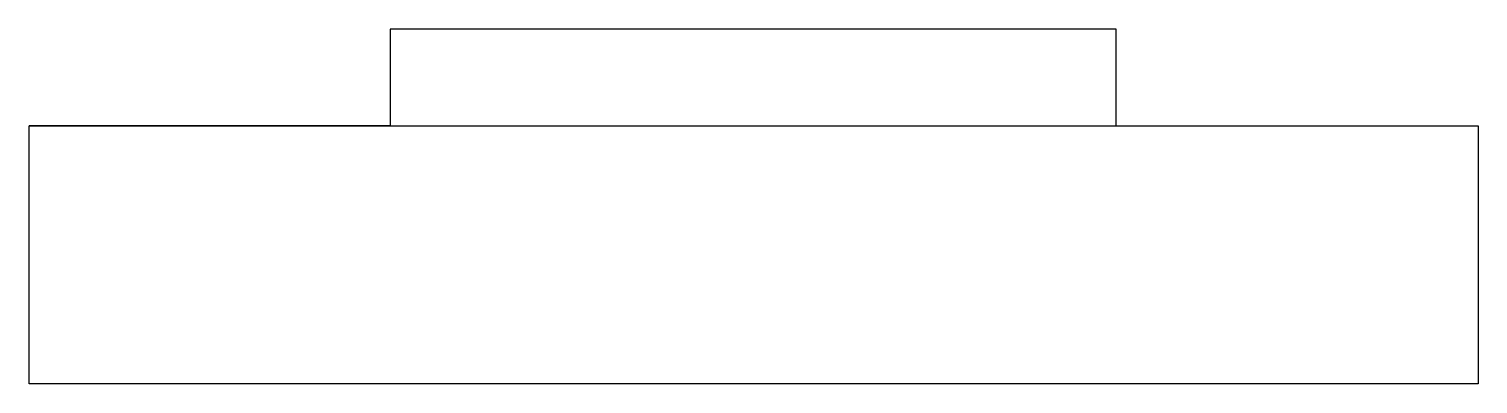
# Model space of a CAD drawing. Header units: millimetres. Extents: x -60 to 60, y -29 to 0.
import ezdxf

# ---------------------------------------------------------------- set-up
doc = ezdxf.new("R2010")
doc.units = ezdxf.units.MM
doc.layers.get('0').update_dxf_attribs({"linetype": 'CONTINUOUS'})

msp = doc.modelspace()

# ---------------------------------------------------------------- linework, layer by layer
for p, q in [((-30, -8), (-59.84, -8)), ((30, -8), (35.46, -8))]:
    msp.add_line(p, q)
for points in [[(30, 0), (-30, 0), (-30, -8), (30, -8)], [(59.92, -29.31), (-59.84, -29.31), (-59.84, -8), (59.92, -8)]]:
    msp.add_lwpolyline(points, close=True)

doc.saveas('drawing.dxf')
